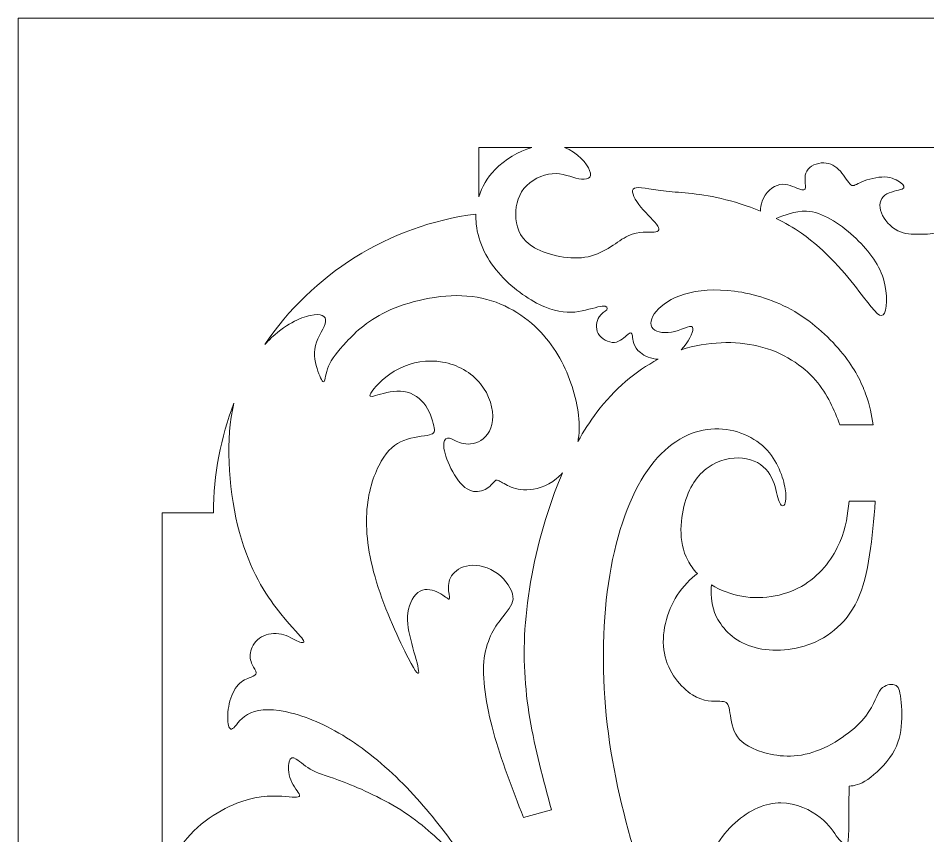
# Model space of a CAD drawing. Header units: millimetres. Extents: x -77 to 114, y -14 to 198.
# Drawn here: x 4.78 to 38.04, y 79.93 to 109.82 of the extents above; entities that cross this region are included whole.
import ezdxf

# ---------------------------------------------------------------- set-up
doc = ezdxf.new("R2010")
doc.units = ezdxf.units.MM
doc.header["$MEASUREMENT"] = 0
doc.layers.add('Default', color=7, linetype='Continuous')

msp = doc.modelspace()

# ---------------------------------------------------------------- linework, layer by layer
at = {"layer": 'Default', "lineweight": 9}
msp.add_lwpolyline([(4.776, 3.427), (70.682, 3.427), (70.682, 109.822), (4.776, 109.822), (4.776, 3.427)], close=True, dxfattribs=at)
for points, knots in [([(23.562, 105.096), (23.068, 104.948), (22.57, 104.65), (22.216, 104.286), (22.216, 104.286), (21.927, 103.99), (21.734, 103.649), (21.624, 103.293)], [0, 0, 0, 0, 0.333333, 0.333333, 0.333333, 0.333333, 1, 1, 1, 1]), ([(31.924, 102.764), (31.426, 102.97), (30.929, 103.125), (30.486, 103.229), (30.486, 103.229), (29.587, 103.441), (28.91, 103.448), (28.377, 103.506), (28.377, 103.506), (27.845, 103.565), (27.457, 103.676), (27.312, 103.605), (27.312, 103.605), (27.167, 103.534), (27.266, 103.281), (27.469, 103.017), (27.469, 103.017), (27.672, 102.752), (27.98, 102.475), (28.119, 102.29), (28.119, 102.29), (28.257, 102.106), (28.226, 102.013), (28.033, 102.001), (28.033, 102.001), (27.839, 101.989), (27.481, 102.056), (27.085, 101.868), (27.085, 101.868), (26.689, 101.68), (26.253, 101.236), (25.62, 101.103), (25.62, 101.103), (24.987, 100.971), (24.155, 101.149), (23.663, 101.429), (23.663, 101.429), (23.17, 101.71), (23.016, 102.091), (22.979, 102.485), (22.979, 102.485), (22.942, 102.879), (23.022, 103.286), (23.271, 103.594), (23.271, 103.594), (23.521, 103.901), (23.94, 104.111), (24.308, 104.138), (24.308, 104.138), (24.677, 104.164), (24.996, 104.008), (25.276, 103.955), (25.276, 103.955), (25.556, 103.903), (25.798, 103.955), (25.675, 104.257), (25.675, 104.257), (25.577, 104.501), (25.242, 104.908), (24.753, 105.096)], [0, 0, 0, 0, 0.0625, 0.0625, 0.0625, 0.0625, 0.125, 0.125, 0.125, 0.125, 0.1875, 0.1875, 0.1875, 0.1875, 0.25, 0.25, 0.25, 0.25, 0.3125, 0.3125, 0.3125, 0.3125, 0.375, 0.375, 0.375, 0.375, 0.4375, 0.4375, 0.4375, 0.4375, 0.5, 0.5, 0.5, 0.5, 0.5625, 0.5625, 0.5625, 0.5625, 0.625, 0.625, 0.625, 0.625, 0.6875, 0.6875, 0.6875, 0.6875, 0.75, 0.75, 0.75, 0.75, 0.8125, 0.8125, 0.8125, 0.8125, 0.875, 0.875, 0.875, 0.875, 1, 1, 1, 1]), ([(37.729, 101.921), (37.464, 101.921), (37.198, 101.921), (36.942, 102.053), (36.942, 102.053), (36.686, 102.186), (36.44, 102.45), (36.342, 102.706), (36.342, 102.706), (36.243, 102.961), (36.292, 103.208), (36.474, 103.348), (36.474, 103.348), (36.655, 103.488), (36.97, 103.522), (37.099, 103.577), (37.099, 103.577), (37.228, 103.633), (37.173, 103.71), (37.05, 103.803), (37.05, 103.803), (36.927, 103.897), (36.736, 104.008), (36.465, 104.017), (36.465, 104.017), (36.194, 104.027), (35.843, 103.934), (35.627, 103.842), (35.627, 103.842), (35.412, 103.75), (35.332, 103.657), (35.23, 103.731), (35.23, 103.731), (35.129, 103.805), (35.006, 104.045), (34.842, 104.227), (34.842, 104.227), (34.679, 104.408), (34.476, 104.531), (34.236, 104.534), (34.236, 104.534), (33.996, 104.538), (33.719, 104.421), (33.612, 104.233), (33.612, 104.233), (33.506, 104.045), (33.571, 103.787), (33.567, 103.654), (33.567, 103.654), (33.562, 103.521), (33.488, 103.513), (33.321, 103.58), (33.321, 103.58), (33.154, 103.648), (32.893, 103.792), (32.629, 103.74), (32.629, 103.74), (32.365, 103.688), (32.096, 103.441), (31.982, 103.13), (31.982, 103.13), (31.938, 103.009), (31.917, 102.879), (31.924, 102.764)], [0, 0, 0, 0, 0.058824, 0.058824, 0.058824, 0.058824, 0.117647, 0.117647, 0.117647, 0.117647, 0.176471, 0.176471, 0.176471, 0.176471, 0.235294, 0.235294, 0.235294, 0.235294, 0.294118, 0.294118, 0.294118, 0.294118, 0.352941, 0.352941, 0.352941, 0.352941, 0.411765, 0.411765, 0.411765, 0.411765, 0.470588, 0.470588, 0.470588, 0.470588, 0.529412, 0.529412, 0.529412, 0.529412, 0.588235, 0.588235, 0.588235, 0.588235, 0.647059, 0.647059, 0.647059, 0.647059, 0.705882, 0.705882, 0.705882, 0.705882, 0.764706, 0.764706, 0.764706, 0.764706, 0.823529, 0.823529, 0.823529, 0.823529, 0.882353, 0.882353, 0.882353, 0.882353, 1, 1, 1, 1]), ([(37.729, 101.921), (37.994, 101.921), (38.26, 101.921), (38.515, 102.053), (38.515, 102.053), (38.771, 102.186), (39.018, 102.45), (39.116, 102.706), (39.116, 102.706), (39.215, 102.961), (39.165, 103.208), (38.984, 103.348), (38.984, 103.348), (38.802, 103.488), (38.488, 103.522), (38.359, 103.577), (38.359, 103.577), (38.23, 103.633), (38.285, 103.71), (38.408, 103.803), (38.408, 103.803), (38.531, 103.897), (38.722, 104.008), (38.993, 104.017), (38.993, 104.017), (39.264, 104.027), (39.615, 103.934), (39.83, 103.842), (39.83, 103.842), (40.046, 103.75), (40.126, 103.657), (40.227, 103.731), (40.227, 103.731), (40.329, 103.805), (40.452, 104.045), (40.615, 104.227), (40.615, 104.227), (40.778, 104.408), (40.982, 104.531), (41.222, 104.534), (41.222, 104.534), (41.462, 104.538), (41.739, 104.421), (41.845, 104.233), (41.845, 104.233), (41.952, 104.045), (41.887, 103.787), (41.891, 103.654), (41.891, 103.654), (41.896, 103.521), (41.97, 103.513), (42.137, 103.58), (42.137, 103.58), (42.304, 103.648), (42.564, 103.792), (42.828, 103.74), (42.828, 103.74), (43.093, 103.688), (43.361, 103.441), (43.476, 103.13), (43.476, 103.13), (43.52, 103.009), (43.541, 102.879), (43.533, 102.764)], [0, 0, 0, 0, 0.058824, 0.058824, 0.058824, 0.058824, 0.117647, 0.117647, 0.117647, 0.117647, 0.176471, 0.176471, 0.176471, 0.176471, 0.235294, 0.235294, 0.235294, 0.235294, 0.294118, 0.294118, 0.294118, 0.294118, 0.352941, 0.352941, 0.352941, 0.352941, 0.411765, 0.411765, 0.411765, 0.411765, 0.470588, 0.470588, 0.470588, 0.470588, 0.529412, 0.529412, 0.529412, 0.529412, 0.588235, 0.588235, 0.588235, 0.588235, 0.647059, 0.647059, 0.647059, 0.647059, 0.705882, 0.705882, 0.705882, 0.705882, 0.764706, 0.764706, 0.764706, 0.764706, 0.823529, 0.823529, 0.823529, 0.823529, 0.882353, 0.882353, 0.882353, 0.882353, 1, 1, 1, 1]), ([(21.517, 102.661), (21.512, 102.538), (21.516, 102.415), (21.528, 102.293), (21.528, 102.293), (21.598, 101.603), (21.941, 100.954), (22.424, 100.423), (22.424, 100.423), (22.906, 99.892), (23.528, 99.48), (24.03, 99.268), (24.03, 99.268), (24.532, 99.055), (24.913, 99.043), (25.267, 99.098), (25.267, 99.098), (25.621, 99.154), (25.948, 99.277), (26.13, 99.295), (26.13, 99.295), (26.311, 99.314), (26.348, 99.227), (26.298, 99.162), (26.298, 99.162), (26.247, 99.097), (26.11, 99.051), (26.018, 98.901), (26.018, 98.901), (25.926, 98.75), (25.879, 98.493), (25.989, 98.293), (25.989, 98.293), (26.098, 98.094), (26.363, 97.952), (26.578, 97.971), (26.578, 97.971), (26.794, 97.989), (26.96, 98.168), (27.065, 98.257), (27.065, 98.257), (27.169, 98.347), (27.211, 98.347), (27.236, 98.211), (27.236, 98.211), (27.26, 98.076), (27.267, 97.805), (27.528, 97.595), (27.528, 97.595), (27.681, 97.472), (27.923, 97.369), (28.181, 97.352)], [0, 0, 0, 0, 0.071429, 0.071429, 0.071429, 0.071429, 0.142857, 0.142857, 0.142857, 0.142857, 0.214286, 0.214286, 0.214286, 0.214286, 0.285714, 0.285714, 0.285714, 0.285714, 0.357143, 0.357143, 0.357143, 0.357143, 0.428571, 0.428571, 0.428571, 0.428571, 0.5, 0.5, 0.5, 0.5, 0.571429, 0.571429, 0.571429, 0.571429, 0.642857, 0.642857, 0.642857, 0.642857, 0.714286, 0.714286, 0.714286, 0.714286, 0.785714, 0.785714, 0.785714, 0.785714, 0.857143, 0.857143, 0.857143, 0.857143, 1, 1, 1, 1]), ([(32.496, 102.504), (32.791, 102.606), (33.183, 102.787), (33.599, 102.767), (33.599, 102.767), (34.18, 102.74), (34.808, 102.321), (35.323, 101.853), (35.323, 101.853), (35.837, 101.385), (36.237, 100.868), (36.416, 100.295), (36.416, 100.295), (36.594, 99.723), (36.551, 99.095), (36.403, 98.972), (36.403, 98.972), (36.255, 98.848), (36.003, 99.23), (35.523, 99.849), (35.523, 99.849), (35.042, 100.468), (34.334, 101.324), (33.42, 101.961), (33.42, 101.961), (33.128, 102.164), (32.816, 102.345), (32.496, 102.505)], [0, 0, 0, 0, 0.125, 0.125, 0.125, 0.125, 0.25, 0.25, 0.25, 0.25, 0.375, 0.375, 0.375, 0.375, 0.5, 0.5, 0.5, 0.5, 0.625, 0.625, 0.625, 0.625, 0.75, 0.75, 0.75, 0.75, 1, 1, 1, 1]), ([(29.027, 97.702), (29.284, 97.971), (29.456, 98.33), (29.453, 98.471), (29.453, 98.471), (29.448, 98.664), (29.118, 98.454), (28.789, 98.37), (28.789, 98.37), (28.46, 98.286), (28.131, 98.328), (27.992, 98.472), (27.992, 98.472), (27.853, 98.616), (27.904, 98.863), (28.105, 99.105), (28.105, 99.105), (28.306, 99.347), (28.657, 99.586), (29.147, 99.733), (29.147, 99.733), (29.636, 99.88), (30.264, 99.936), (30.972, 99.843), (30.972, 99.843), (31.68, 99.751), (32.469, 99.511), (33.173, 99.096), (33.173, 99.096), (33.878, 98.681), (34.5, 98.092), (34.934, 97.551), (34.934, 97.551), (35.368, 97.01), (35.614, 96.517), (35.768, 96.092), (35.768, 96.092), (35.922, 95.667), (35.984, 95.31), (36.045, 94.953)], [0, 0, 0, 0, 0.090909, 0.090909, 0.090909, 0.090909, 0.181818, 0.181818, 0.181818, 0.181818, 0.272727, 0.272727, 0.272727, 0.272727, 0.363636, 0.363636, 0.363636, 0.363636, 0.454545, 0.454545, 0.454545, 0.454545, 0.545455, 0.545455, 0.545455, 0.545455, 0.636364, 0.636364, 0.636364, 0.636364, 0.727273, 0.727273, 0.727273, 0.727273, 0.818182, 0.818182, 0.818182, 0.818182, 1, 1, 1, 1]), ([(25.241, 94.343), (25.247, 94.374), (25.253, 94.405), (25.258, 94.436), (25.258, 94.436), (25.359, 95.058), (25.235, 95.781), (24.988, 96.485), (24.988, 96.485), (24.741, 97.188), (24.372, 97.872), (23.778, 98.457), (23.778, 98.457), (23.183, 99.042), (22.364, 99.528), (21.373, 99.648), (21.373, 99.648), (20.382, 99.768), (19.218, 99.522), (18.402, 99.168), (18.402, 99.168), (17.586, 98.814), (17.118, 98.352), (16.78, 97.989), (16.78, 97.989), (16.441, 97.626), (16.232, 97.361), (16.124, 97.099), (16.124, 97.099), (16.016, 96.837), (16.01, 96.579), (15.962, 96.535), (15.962, 96.535), (15.913, 96.491), (15.823, 96.663), (15.736, 96.919), (15.736, 96.919), (15.649, 97.176), (15.565, 97.517), (15.65, 97.853), (15.65, 97.853), (15.736, 98.189), (15.99, 98.52), (16.018, 98.732), (16.018, 98.732), (16.045, 98.944), (15.846, 99.038), (15.467, 98.959), (15.467, 98.959), (15.087, 98.88), (14.527, 98.627), (13.949, 98.052), (13.949, 98.052), (13.897, 98), (13.845, 97.946), (13.794, 97.89)], [0, 0, 0, 0, 0.066667, 0.066667, 0.066667, 0.066667, 0.133333, 0.133333, 0.133333, 0.133333, 0.2, 0.2, 0.2, 0.2, 0.266667, 0.266667, 0.266667, 0.266667, 0.333333, 0.333333, 0.333333, 0.333333, 0.4, 0.4, 0.4, 0.4, 0.466667, 0.466667, 0.466667, 0.466667, 0.533333, 0.533333, 0.533333, 0.533333, 0.6, 0.6, 0.6, 0.6, 0.666667, 0.666667, 0.666667, 0.666667, 0.733333, 0.733333, 0.733333, 0.733333, 0.8, 0.8, 0.8, 0.8, 0.866667, 0.866667, 0.866667, 0.866667, 1, 1, 1, 1]), ([(34.826, 94.953), (34.611, 95.507), (34.395, 96.061), (33.934, 96.588), (33.934, 96.588), (33.472, 97.114), (32.763, 97.613), (31.84, 97.834), (31.84, 97.834), (31.004, 98.035), (29.99, 98.008), (29.027, 97.702)], [0, 0, 0, 0, 0.25, 0.25, 0.25, 0.25, 0.5, 0.5, 0.5, 0.5, 1, 1, 1, 1]), ([(23.256, 80.604), (22.846, 81.655), (22.436, 82.707), (22.157, 83.723), (22.157, 83.723), (21.878, 84.738), (21.73, 85.717), (21.822, 86.437), (21.822, 86.437), (21.915, 87.158), (22.248, 87.62), (22.494, 87.934), (22.494, 87.934), (22.74, 88.248), (22.9, 88.414), (22.869, 88.676), (22.869, 88.676), (22.839, 88.937), (22.617, 89.295), (22.306, 89.522), (22.306, 89.522), (21.995, 89.75), (21.595, 89.849), (21.281, 89.815), (21.281, 89.815), (20.967, 89.781), (20.739, 89.615), (20.622, 89.433), (20.622, 89.433), (20.505, 89.252), (20.499, 89.054), (20.517, 88.888), (20.517, 88.888), (20.536, 88.722), (20.579, 88.586), (20.536, 88.583), (20.536, 88.583), (20.493, 88.58), (20.363, 88.71), (20.163, 88.814), (20.163, 88.814), (19.963, 88.919), (19.692, 88.999), (19.471, 88.879), (19.471, 88.879), (19.249, 88.759), (19.076, 88.438), (19.03, 88.088), (19.03, 88.088), (18.984, 87.737), (19.064, 87.355), (19.169, 86.958), (19.169, 86.958), (19.273, 86.561), (19.403, 86.148), (19.421, 85.967), (19.421, 85.967), (19.44, 85.785), (19.347, 85.834), (19.036, 86.434), (19.036, 86.434), (18.726, 87.035), (18.196, 88.186), (17.882, 89.208), (17.882, 89.208), (17.568, 90.23), (17.469, 91.123), (17.531, 91.868), (17.531, 91.868), (17.592, 92.613), (17.814, 93.211), (18.054, 93.623), (18.054, 93.623), (18.294, 94.035), (18.553, 94.264), (18.882, 94.39), (18.882, 94.39), (19.212, 94.516), (19.612, 94.541), (19.815, 94.59), (19.815, 94.59), (20.018, 94.639), (20.025, 94.713), (19.975, 94.925), (19.975, 94.925), (19.926, 95.138), (19.821, 95.489), (19.612, 95.747), (19.612, 95.747), (19.403, 96.006), (19.089, 96.172), (18.753, 96.191), (18.753, 96.191), (18.418, 96.209), (18.06, 96.08), (17.848, 96.025), (17.848, 96.025), (17.636, 95.969), (17.568, 95.987), (17.715, 96.187), (17.715, 96.187), (17.863, 96.388), (18.227, 96.77), (18.698, 97.01), (18.698, 97.01), (19.169, 97.25), (19.748, 97.349), (20.292, 97.253), (20.292, 97.253), (20.837, 97.158), (21.349, 96.868), (21.681, 96.459), (21.681, 96.459), (22.013, 96.049), (22.167, 95.519), (22.127, 95.119), (22.127, 95.119), (22.087, 94.719), (21.853, 94.448), (21.604, 94.331), (21.604, 94.331), (21.355, 94.214), (21.09, 94.251), (20.911, 94.31), (20.911, 94.31), (20.733, 94.368), (20.64, 94.448), (20.548, 94.467), (20.548, 94.467), (20.456, 94.485), (20.363, 94.442), (20.342, 94.294), (20.342, 94.294), (20.32, 94.147), (20.369, 93.894), (20.495, 93.593), (20.495, 93.593), (20.622, 93.291), (20.825, 92.94), (21.034, 92.74), (21.034, 92.74), (21.244, 92.54), (21.459, 92.49), (21.65, 92.527), (21.65, 92.527), (21.841, 92.564), (22.007, 92.687), (22.103, 92.782), (22.103, 92.782), (22.198, 92.878), (22.223, 92.946), (22.297, 92.934), (22.297, 92.934), (22.371, 92.921), (22.494, 92.829), (22.666, 92.743), (22.666, 92.743), (22.838, 92.657), (23.06, 92.576), (23.375, 92.583), (23.375, 92.583), (23.689, 92.59), (24.098, 92.684), (24.464, 92.991), (24.464, 92.991), (24.538, 93.052), (24.611, 93.123), (24.68, 93.201)], [0, 0, 0, 0, 0.023256, 0.023256, 0.023256, 0.023256, 0.046512, 0.046512, 0.046512, 0.046512, 0.069767, 0.069767, 0.069767, 0.069767, 0.093023, 0.093023, 0.093023, 0.093023, 0.116279, 0.116279, 0.116279, 0.116279, 0.139535, 0.139535, 0.139535, 0.139535, 0.162791, 0.162791, 0.162791, 0.162791, 0.186047, 0.186047, 0.186047, 0.186047, 0.209302, 0.209302, 0.209302, 0.209302, 0.232558, 0.232558, 0.232558, 0.232558, 0.255814, 0.255814, 0.255814, 0.255814, 0.27907, 0.27907, 0.27907, 0.27907, 0.302326, 0.302326, 0.302326, 0.302326, 0.325581, 0.325581, 0.325581, 0.325581, 0.348837, 0.348837, 0.348837, 0.348837, 0.372093, 0.372093, 0.372093, 0.372093, 0.395349, 0.395349, 0.395349, 0.395349, 0.418605, 0.418605, 0.418605, 0.418605, 0.44186, 0.44186, 0.44186, 0.44186, 0.465116, 0.465116, 0.465116, 0.465116, 0.488372, 0.488372, 0.488372, 0.488372, 0.511628, 0.511628, 0.511628, 0.511628, 0.534884, 0.534884, 0.534884, 0.534884, 0.55814, 0.55814, 0.55814, 0.55814, 0.581395, 0.581395, 0.581395, 0.581395, 0.604651, 0.604651, 0.604651, 0.604651, 0.627907, 0.627907, 0.627907, 0.627907, 0.651163, 0.651163, 0.651163, 0.651163, 0.674419, 0.674419, 0.674419, 0.674419, 0.697674, 0.697674, 0.697674, 0.697674, 0.72093, 0.72093, 0.72093, 0.72093, 0.744186, 0.744186, 0.744186, 0.744186, 0.767442, 0.767442, 0.767442, 0.767442, 0.790698, 0.790698, 0.790698, 0.790698, 0.813953, 0.813953, 0.813953, 0.813953, 0.837209, 0.837209, 0.837209, 0.837209, 0.860465, 0.860465, 0.860465, 0.860465, 0.883721, 0.883721, 0.883721, 0.883721, 0.906977, 0.906977, 0.906977, 0.906977, 0.930233, 0.930233, 0.930233, 0.930233, 0.953488, 0.953488, 0.953488, 0.953488, 1, 1, 1, 1]), ([(28.181, 97.352), (27.345, 96.921), (26.58, 96.263), (25.941, 95.421), (25.941, 95.421), (25.689, 95.088), (25.455, 94.726), (25.241, 94.343)], [0, 0, 0, 0, 0.333333, 0.333333, 0.333333, 0.333333, 1, 1, 1, 1]), ([(12.668, 95.743), (12.628, 95.58), (12.593, 95.41), (12.566, 95.232), (12.566, 95.232), (12.36, 93.887), (12.545, 92.095), (12.939, 90.773), (12.939, 90.773), (13.334, 89.452), (13.94, 88.6), (14.381, 88.048), (14.381, 88.048), (14.822, 87.497), (15.099, 87.244), (15.188, 87.112), (15.188, 87.112), (15.278, 86.979), (15.179, 86.967), (15.022, 87.035), (15.022, 87.035), (14.865, 87.103), (14.649, 87.251), (14.403, 87.306), (14.403, 87.306), (14.157, 87.361), (13.88, 87.324), (13.674, 87.204), (13.674, 87.204), (13.467, 87.084), (13.332, 86.881), (13.282, 86.693), (13.282, 86.693), (13.233, 86.505), (13.27, 86.333), (13.332, 86.197), (13.332, 86.197), (13.393, 86.062), (13.48, 85.963), (13.483, 85.893), (13.483, 85.893), (13.486, 85.822), (13.405, 85.779), (13.276, 85.726), (13.276, 85.726), (13.147, 85.674), (12.968, 85.612), (12.821, 85.452), (12.821, 85.452), (12.673, 85.292), (12.556, 85.034), (12.494, 84.763), (12.494, 84.763), (12.433, 84.492), (12.426, 84.209), (12.454, 84.03), (12.454, 84.03), (12.482, 83.852), (12.544, 83.777), (12.657, 83.885), (12.657, 83.885), (12.771, 83.993), (12.938, 84.283), (13.279, 84.43), (13.279, 84.43), (13.621, 84.578), (14.138, 84.584), (14.776, 84.421), (14.776, 84.421), (15.413, 84.258), (16.17, 83.925), (16.927, 83.43), (16.927, 83.43), (17.685, 82.934), (18.442, 82.275), (19.11, 81.567), (19.11, 81.567), (19.778, 80.859), (20.357, 80.102), (20.699, 79.622), (20.699, 79.622), (21.041, 79.141), (21.145, 78.938), (21.124, 78.907), (21.124, 78.907), (21.102, 78.876), (20.954, 79.018), (20.588, 79.375), (20.588, 79.375), (20.222, 79.732), (19.636, 80.305), (18.904, 80.788), (18.904, 80.788), (18.171, 81.272), (17.291, 81.666), (16.7, 81.893), (16.7, 81.893), (16.109, 82.121), (15.807, 82.183), (15.552, 82.315), (15.552, 82.315), (15.296, 82.447), (15.086, 82.651), (14.945, 82.737), (14.945, 82.737), (14.803, 82.823), (14.729, 82.793), (14.689, 82.642), (14.689, 82.642), (14.649, 82.491), (14.643, 82.22), (14.741, 81.977), (14.741, 81.977), (14.84, 81.734), (15.044, 81.518), (15.065, 81.42), (15.065, 81.42), (15.087, 81.321), (14.926, 81.339), (14.566, 81.367), (14.566, 81.367), (14.206, 81.395), (13.646, 81.432), (12.916, 81.176), (12.916, 81.176), (12.187, 80.921), (11.287, 80.373), (10.724, 79.551), (10.724, 79.551), (10.368, 79.032), (10.146, 78.404), (10.043, 77.77)], [0, 0, 0, 0, 0.029412, 0.029412, 0.029412, 0.029412, 0.058824, 0.058824, 0.058824, 0.058824, 0.088235, 0.088235, 0.088235, 0.088235, 0.117647, 0.117647, 0.117647, 0.117647, 0.147059, 0.147059, 0.147059, 0.147059, 0.176471, 0.176471, 0.176471, 0.176471, 0.205882, 0.205882, 0.205882, 0.205882, 0.235294, 0.235294, 0.235294, 0.235294, 0.264706, 0.264706, 0.264706, 0.264706, 0.294118, 0.294118, 0.294118, 0.294118, 0.323529, 0.323529, 0.323529, 0.323529, 0.352941, 0.352941, 0.352941, 0.352941, 0.382353, 0.382353, 0.382353, 0.382353, 0.411765, 0.411765, 0.411765, 0.411765, 0.441176, 0.441176, 0.441176, 0.441176, 0.470588, 0.470588, 0.470588, 0.470588, 0.5, 0.5, 0.5, 0.5, 0.529412, 0.529412, 0.529412, 0.529412, 0.558824, 0.558824, 0.558824, 0.558824, 0.588235, 0.588235, 0.588235, 0.588235, 0.617647, 0.617647, 0.617647, 0.617647, 0.647059, 0.647059, 0.647059, 0.647059, 0.676471, 0.676471, 0.676471, 0.676471, 0.705882, 0.705882, 0.705882, 0.705882, 0.735294, 0.735294, 0.735294, 0.735294, 0.764706, 0.764706, 0.764706, 0.764706, 0.794118, 0.794118, 0.794118, 0.794118, 0.823529, 0.823529, 0.823529, 0.823529, 0.852941, 0.852941, 0.852941, 0.852941, 0.882353, 0.882353, 0.882353, 0.882353, 0.911765, 0.911765, 0.911765, 0.911765, 0.941176, 0.941176, 0.941176, 0.941176, 1, 1, 1, 1]), ([(29.614, 89.52), (29.472, 89.667), (29.352, 89.829), (29.26, 90.005), (29.26, 90.005), (28.903, 90.691), (28.983, 91.584), (29.195, 92.227), (29.195, 92.227), (29.408, 92.871), (29.753, 93.265), (30.159, 93.496), (30.159, 93.496), (30.565, 93.727), (31.034, 93.794), (31.415, 93.718), (31.415, 93.718), (31.797, 93.641), (32.093, 93.419), (32.268, 93.139), (32.268, 93.139), (32.443, 92.859), (32.499, 92.52), (32.56, 92.298), (32.56, 92.298), (32.622, 92.077), (32.69, 91.972), (32.758, 92.006), (32.758, 92.006), (32.825, 92.04), (32.893, 92.212), (32.825, 92.615), (32.825, 92.615), (32.758, 93.019), (32.554, 93.653), (32.083, 94.115), (32.083, 94.115), (31.612, 94.576), (30.873, 94.866), (30.11, 94.801), (30.11, 94.801), (29.347, 94.737), (28.558, 94.318), (27.909, 93.459), (27.909, 93.459), (27.259, 92.6), (26.748, 91.301), (26.459, 89.752), (26.459, 89.752), (26.17, 88.204), (26.101, 86.406), (26.252, 84.654), (26.252, 84.654), (26.403, 82.903), (26.773, 81.197), (27.265, 79.525), (27.265, 79.525), (27.758, 77.853), (28.374, 76.216), (29.116, 74.455), (29.116, 74.455), (29.858, 72.694), (30.726, 70.81), (31.594, 69.031), (31.594, 69.031), (32.146, 67.898), (32.7, 66.807), (33.212, 65.757)], [0, 0, 0, 0, 0.055556, 0.055556, 0.055556, 0.055556, 0.111111, 0.111111, 0.111111, 0.111111, 0.166667, 0.166667, 0.166667, 0.166667, 0.222222, 0.222222, 0.222222, 0.222222, 0.277778, 0.277778, 0.277778, 0.277778, 0.333333, 0.333333, 0.333333, 0.333333, 0.388889, 0.388889, 0.388889, 0.388889, 0.444444, 0.444444, 0.444444, 0.444444, 0.5, 0.5, 0.5, 0.5, 0.555556, 0.555556, 0.555556, 0.555556, 0.611111, 0.611111, 0.611111, 0.611111, 0.666667, 0.666667, 0.666667, 0.666667, 0.722222, 0.722222, 0.722222, 0.722222, 0.777778, 0.777778, 0.777778, 0.777778, 0.833333, 0.833333, 0.833333, 0.833333, 0.888889, 0.888889, 0.888889, 0.888889, 1, 1, 1, 1]), ([(24.68, 93.201), (24.478, 92.734), (24.299, 92.248), (24.14, 91.754), (24.14, 91.754), (23.706, 90.403), (23.429, 88.993), (23.327, 87.727), (23.327, 87.727), (23.226, 86.462), (23.3, 85.341), (23.488, 84.224), (23.488, 84.224), (23.675, 83.106), (23.977, 81.992), (24.279, 80.877)], [0, 0, 0, 0, 0.2, 0.2, 0.2, 0.2, 0.4, 0.4, 0.4, 0.4, 0.6, 0.6, 0.6, 0.6, 1, 1, 1, 1]), ([(30.13, 89.109), (30.101, 88.812), (30.112, 88.456), (30.245, 88.102), (30.245, 88.102), (30.417, 87.644), (30.793, 87.188), (31.375, 86.936), (31.375, 86.936), (31.957, 86.683), (32.745, 86.634), (33.515, 86.868), (33.515, 86.868), (34.285, 87.102), (35.036, 87.619), (35.467, 88.548), (35.467, 88.548), (35.897, 89.478), (36.009, 90.821), (36.119, 92.164)], [0, 0, 0, 0, 0.166667, 0.166667, 0.166667, 0.166667, 0.333333, 0.333333, 0.333333, 0.333333, 0.5, 0.5, 0.5, 0.5, 0.666667, 0.666667, 0.666667, 0.666667, 1, 1, 1, 1]), ([(35.159, 92.164), (35.109, 91.69), (35.06, 91.215), (34.827, 90.673), (34.827, 90.673), (34.593, 90.131), (34.174, 89.521), (33.54, 89.124), (33.54, 89.124), (32.905, 88.727), (32.056, 88.542), (31.234, 88.69), (31.234, 88.69), (30.845, 88.76), (30.463, 88.904), (30.13, 89.109)], [0, 0, 0, 0, 0.2, 0.2, 0.2, 0.2, 0.4, 0.4, 0.4, 0.4, 0.6, 0.6, 0.6, 0.6, 1, 1, 1, 1]), ([(35.159, 81.745), (35.356, 81.769), (35.553, 81.794), (35.842, 81.991), (35.842, 81.991), (36.132, 82.188), (36.514, 82.558), (36.744, 82.93), (36.744, 82.93), (36.975, 83.303), (37.056, 83.678), (37.08, 84.079), (37.08, 84.079), (37.105, 84.479), (37.074, 84.904), (37.021, 85.147), (37.021, 85.147), (36.969, 85.39), (36.895, 85.452), (36.757, 85.464), (36.757, 85.464), (36.618, 85.476), (36.415, 85.439), (36.273, 85.221), (36.273, 85.221), (36.132, 85.002), (36.051, 84.602), (35.627, 84.137), (35.627, 84.137), (35.202, 83.672), (34.432, 83.142), (33.697, 82.946), (33.697, 82.946), (32.961, 82.748), (32.259, 82.884), (31.791, 83.062), (31.791, 83.062), (31.323, 83.241), (31.089, 83.463), (30.963, 83.755), (30.963, 83.755), (30.837, 84.048), (30.818, 84.411), (30.772, 84.611), (30.772, 84.611), (30.726, 84.811), (30.651, 84.848), (30.433, 84.851), (30.433, 84.851), (30.215, 84.854), (29.851, 84.824), (29.433, 85.088), (29.433, 85.088), (29.014, 85.353), (28.54, 85.913), (28.407, 86.606), (28.407, 86.606), (28.275, 87.299), (28.485, 88.124), (28.875, 88.727), (28.875, 88.727), (29.095, 89.065), (29.371, 89.334), (29.614, 89.52)], [0, 0, 0, 0, 0.058824, 0.058824, 0.058824, 0.058824, 0.117647, 0.117647, 0.117647, 0.117647, 0.176471, 0.176471, 0.176471, 0.176471, 0.235294, 0.235294, 0.235294, 0.235294, 0.294118, 0.294118, 0.294118, 0.294118, 0.352941, 0.352941, 0.352941, 0.352941, 0.411765, 0.411765, 0.411765, 0.411765, 0.470588, 0.470588, 0.470588, 0.470588, 0.529412, 0.529412, 0.529412, 0.529412, 0.588235, 0.588235, 0.588235, 0.588235, 0.647059, 0.647059, 0.647059, 0.647059, 0.705882, 0.705882, 0.705882, 0.705882, 0.764706, 0.764706, 0.764706, 0.764706, 0.823529, 0.823529, 0.823529, 0.823529, 0.882353, 0.882353, 0.882353, 0.882353, 1, 1, 1, 1]), ([(36.198, 71.567), (35.889, 71.573), (35.579, 71.58), (35.258, 71.755), (35.258, 71.755), (34.937, 71.93), (34.605, 72.275), (34.362, 72.663), (34.362, 72.663), (34.118, 73.051), (33.964, 73.482), (33.958, 73.984), (33.958, 73.984), (33.952, 74.485), (34.094, 75.058), (34.241, 75.606), (34.241, 75.606), (34.389, 76.154), (34.543, 76.678), (34.476, 77.176), (34.476, 77.176), (34.408, 77.675), (34.118, 78.149), (33.666, 78.42), (33.666, 78.42), (33.213, 78.691), (32.597, 78.759), (32.163, 78.568), (32.163, 78.568), (31.729, 78.377), (31.477, 77.927), (31.48, 77.586), (31.48, 77.586), (31.483, 77.244), (31.742, 77.01), (31.988, 76.908), (31.988, 76.908), (32.234, 76.807), (32.468, 76.838), (32.653, 76.933), (32.653, 76.933), (32.837, 77.029), (32.973, 77.189), (33.075, 77.213), (33.075, 77.213), (33.176, 77.238), (33.244, 77.127), (33.241, 76.89), (33.241, 76.89), (33.238, 76.653), (33.164, 76.29), (32.939, 76.003), (32.939, 76.003), (32.714, 75.717), (32.339, 75.507), (31.846, 75.511), (31.846, 75.511), (31.354, 75.514), (30.744, 75.729), (30.341, 76.268), (30.341, 76.268), (29.938, 76.807), (29.74, 77.669), (29.873, 78.451), (29.873, 78.451), (30.005, 79.233), (30.467, 79.935), (30.993, 80.412), (30.993, 80.412), (31.52, 80.889), (32.111, 81.142), (32.671, 81.139), (32.671, 81.139), (33.231, 81.136), (33.761, 80.877), (34.106, 80.603), (34.106, 80.603), (34.451, 80.329), (34.611, 80.039), (34.746, 79.864), (34.746, 79.864), (34.882, 79.688), (34.993, 79.627), (35.057, 79.642), (35.057, 79.642), (35.122, 79.657), (35.14, 79.75), (35.15, 80.113), (35.15, 80.113), (35.159, 80.476), (35.159, 81.111), (35.159, 81.745)], [0, 0, 0, 0, 0.041667, 0.041667, 0.041667, 0.041667, 0.083333, 0.083333, 0.083333, 0.083333, 0.125, 0.125, 0.125, 0.125, 0.166667, 0.166667, 0.166667, 0.166667, 0.208333, 0.208333, 0.208333, 0.208333, 0.25, 0.25, 0.25, 0.25, 0.291667, 0.291667, 0.291667, 0.291667, 0.333333, 0.333333, 0.333333, 0.333333, 0.375, 0.375, 0.375, 0.375, 0.416667, 0.416667, 0.416667, 0.416667, 0.458333, 0.458333, 0.458333, 0.458333, 0.5, 0.5, 0.5, 0.5, 0.541667, 0.541667, 0.541667, 0.541667, 0.583333, 0.583333, 0.583333, 0.583333, 0.625, 0.625, 0.625, 0.625, 0.666667, 0.666667, 0.666667, 0.666667, 0.708333, 0.708333, 0.708333, 0.708333, 0.75, 0.75, 0.75, 0.75, 0.791667, 0.791667, 0.791667, 0.791667, 0.833333, 0.833333, 0.833333, 0.833333, 0.875, 0.875, 0.875, 0.875, 0.916667, 0.916667, 0.916667, 0.916667, 1, 1, 1, 1])]:
    msp.add_open_spline(points, degree=3, knots=knots, dxfattribs=at)
for points in [[(23.562, 105.096), (23.562, 105.096), (21.625, 105.096), (21.625, 105.096)], [(21.625, 105.096), (21.625, 105.096), (21.625, 103.293), (21.625, 103.293)], [(37.729, 105.096), (37.729, 105.096), (24.753, 105.096), (24.753, 105.096)], [(37.729, 105.096), (37.729, 105.096), (50.704, 105.096), (50.704, 105.096)], [(21.517, 102.661), (18.304, 102.25), (15.523, 100.454), (13.794, 97.89)], [(12.668, 95.743), (12.184, 94.502), (11.918, 93.153), (11.918, 91.741)], [(34.826, 94.953), (34.826, 94.953), (36.045, 94.953), (36.045, 94.953)], [(35.159, 92.164), (35.159, 92.164), (36.119, 92.164), (36.119, 92.164)], [(10.043, 77.77), (10.043, 77.77), (10.043, 91.741), (10.043, 91.741)], [(11.918, 91.741), (11.918, 91.741), (10.043, 91.741), (10.043, 91.741)], [(24.279, 80.877), (24.279, 80.877), (23.256, 80.604), (23.256, 80.604)]]:
    msp.add_open_spline(points, degree=3, dxfattribs=at)

doc.saveas('drawing.dxf')
